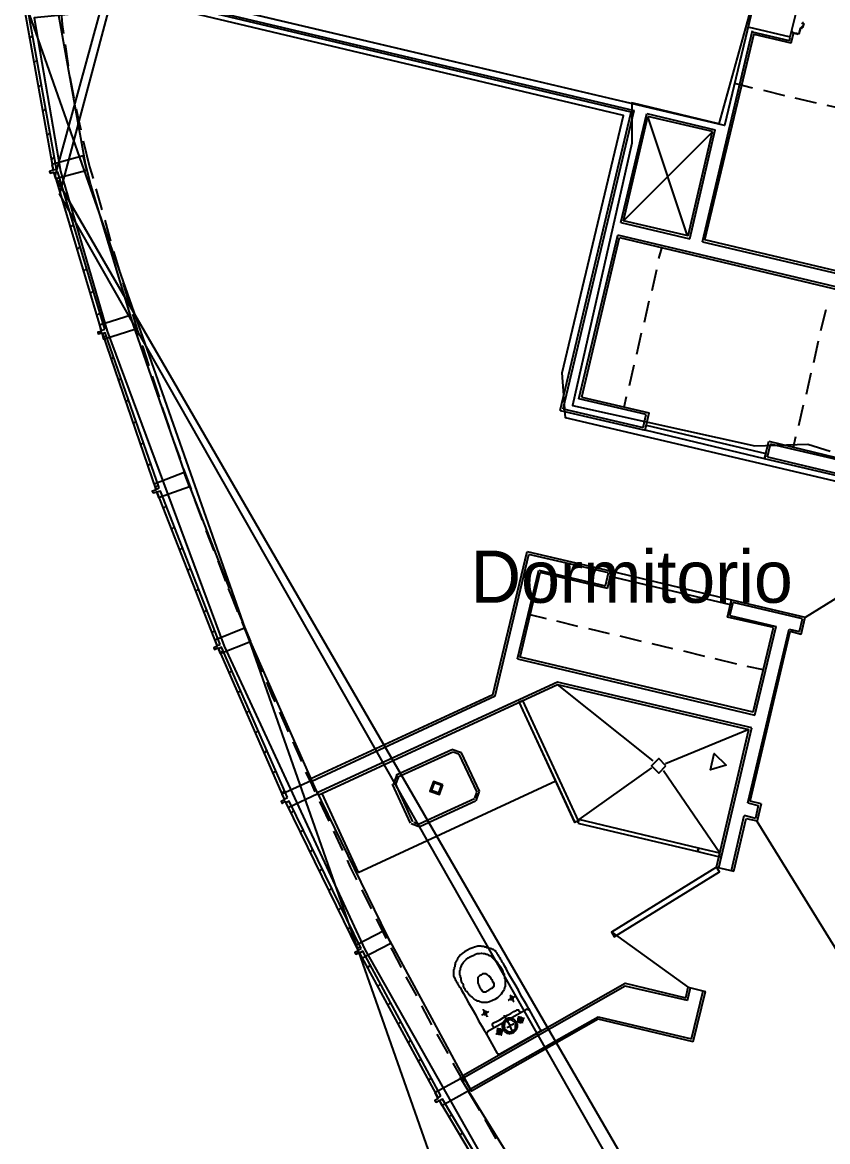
# Model space of a CAD drawing. Header units: feet. Extents: x -84 to 198, y -22 to 181.
# Drawn here: x 13.6 to 32.1, y 35.78 to 61.5 of the extents above; entities that cross this region are included whole.
import ezdxf
from ezdxf.enums import TextEntityAlignment as Align

# ---------------------------------------------------------------- set-up
doc = ezdxf.new("R2010")
doc.units = ezdxf.units.FT
for name, color, linetype in [('A-AREA-COMUN', 252, 'CONTINUOUS'), ('A-AREA-UNIDAD', 30, 'CONTINUOUS'), ('A-LINEA', 7, 'CONTINUOUS'), ('A-LINEA-FINA', 9, 'CONTINUOUS'), ('A-MURO-CONCRETO', 8, 'CONTINUOUS'), ('A-NOMBRE-ESPACIO', 2, 'CONTINUOUS')]:
    doc.layers.add(name, color=color, linetype=linetype)

msp = doc.modelspace()

# ---------------------------------------------------------------- linework, layer by layer
at = {"layer": 'A-AREA-COMUN'}
msp.add_lwpolyline([(32.208, 70.2044), (20.08, 73.0489), (18.16, 64.96), (30.112, 62.1333), (30.368, 61.92), (29.6, 59.1644), (27.6, 59.6444), (27.6, 58.72), (26.24, 52.6933), (30.432, 51.7689), (31.648, 51.8044), (32.16, 51.6444)], dxfattribs=at)
at = {"layer": 'A-AREA-UNIDAD'}
msp.add_lwpolyline([(32.368, 50.9333), (26.08, 52.4089), (26, 53.44), (27.408, 59.36), (16.768, 61.8844), (13.872, 61.6), (14.48, 58.08), (15.552, 54.4), (18.24, 47.1644), (21.472, 40.1956), (24.56, 34.72)], dxfattribs=at)
at = {"layer": 'A-LINEA'}
for p, q in [((21.0013, 82.226), (14.3466, 57.9612)), ((21.0013, 82.226), (14.3466, 57.9612)), ((21.0013, 82.226), (14.4578, 57.5569)), ((13.6029, 62.1415), (28.2487, 20.4037)), ((27.5867, 59.4311), (16.7867, 61.9911)), ((16.8, 62.0444), (27.6533, 59.4711)), ((31.24, 61.1644), (31.4, 61.8044)), ((31.5072, 61.4957), (31.5221, 61.4716)), ((31.5467, 61.4844), (31.52, 61.4844)), ((31.5333, 61.3778), (31.56, 61.4711)), ((31.5467, 61.4711), (31.5467, 61.4711)), ((29.2267, 56.4578), (30.3733, 61.3111)), ((29.28, 56.4978), (30.4133, 61.2444)), ((30.2667, 61.3911), (31.24, 61.1644)), ((31.2267, 61.0711), (30.3733, 61.2711)), ((31.2267, 61.0711), (30.3733, 61.2711)), ((31.2267, 61.0711), (30.3733, 61.2711)), ((31.2667, 61.0178), (30.4133, 61.2178)), ((31.2667, 61.0178), (30.4133, 61.2178)), ((31.2667, 61.0178), (30.4133, 61.2178)), ((31.2667, 61.0178), (31.32, 61.2444)), ((31.2667, 61.0178), (31.32, 61.2444)), ((31.2667, 61.0178), (31.32, 61.2444)), ((31.5046, 61.3772), (31.4805, 61.3624)), ((31.4933, 61.3778), (31.52, 61.3644)), ((31.4933, 61.3644), (31.4933, 61.3644)), ((31.52, 61.3778), (31.52, 61.3778)), ((13.76, 61.1244), (13.84, 61.1911)), ((14.5867, 60.9911), (14.6533, 60.4978)), ((31.2267, 61.0711), (31.24, 61.1511)), ((31.2267, 61.0711), (31.24, 61.1511)), ((31.2267, 61.0711), (31.24, 61.1511)), ((13.8667, 60.5644), (13.9333, 60.6311)), ((14.6933, 60.2444), (14.7867, 59.7644)), ((13.9733, 60.0044), (14.04, 60.0711)), ((29.96, 60.0978), (30.3733, 59.9911)), ((30.6267, 59.9378), (31.1067, 59.8178)), ((31.3467, 59.7644), (31.84, 59.6444)), ((14.0667, 59.4444), (14.1467, 59.5244)), ((25.96, 52.5778), (27.5867, 59.4311)), ((26.0267, 52.6178), (27.6533, 59.4711)), ((32.08, 59.5911), (32.5733, 59.4844)), ((27.3467, 56.8978), (27.9467, 59.4044)), ((27.4133, 56.9378), (27.9733, 59.3378)), ((27.9467, 59.4044), (29.52, 59.0311)), ((29.4533, 58.9911), (27.9733, 59.3378)), ((28.88, 56.5911), (27.9733, 59.3378)), ((14.1733, 58.8978), (14.24, 58.9644)), ((27.4133, 56.9378), (29.4667, 58.9911)), ((28.8933, 56.5911), (29.4533, 58.9911)), ((28.9333, 56.5244), (29.52, 59.0311)), ((14.2667, 58.3378), (14.3467, 58.4044)), ((14.3494, 57.9517), (37.9821, 17.1107)), ((14.3494, 57.9517), (37.9821, 17.1107)), ((14.4, 57.8044), (14.4667, 57.8711)), ((16.1333, 54.6044), (15.1733, 57.7644)), ((15.2933, 57.6711), (15.4267, 57.1911)), ((14.4497, 57.5585), (36.7145, 18.4188)), ((14.5467, 57.2978), (14.6133, 57.3644)), ((14.7067, 56.7911), (14.7733, 56.8444)), ((15.4933, 56.9511), (15.6267, 56.4711)), ((27.3467, 56.8978), (28.9333, 56.5244)), ((28.8933, 56.5911), (27.4133, 56.9378)), ((26.3867, 52.8444), (27.28, 56.6044)), ((42.92, 52.8978), (27.28, 56.6044)), ((14.8533, 56.2711), (14.92, 56.3378)), ((26.4533, 52.8844), (27.32, 56.5511)), ((27.32, 56.5511), (42.8533, 52.8578)), ((29.2267, 56.4578), (57.1333, 49.8444)), ((57.1467, 49.8978), (29.28, 56.4978)), ((28.2267, 56.0711), (28.2933, 56.3111)), ((15, 55.7644), (15.0667, 55.8311)), ((28.0667, 55.3378), (28.1733, 55.8178)), ((15.16, 55.2578), (15.2267, 55.3244)), ((15.9067, 55.5111), (16.0533, 55.0311)), ((27.8933, 54.6044), (28, 55.0978)), ((15.3067, 54.7511), (15.3733, 54.8178)), ((16.1333, 54.7911), (16.28, 54.3111)), ((31.9467, 54.4178), (32.0667, 54.8978)), ((15.4667, 54.2444), (15.5333, 54.3111)), ((27.72, 53.8711), (27.8267, 54.3644)), ((31.7867, 53.6844), (31.8933, 54.1778)), ((15.64, 53.7511), (15.7067, 53.8178)), ((27.5467, 53.1511), (27.6533, 53.6311)), ((15.8, 53.2578), (15.8667, 53.3244)), ((16.5867, 53.3644), (16.7467, 52.8844)), ((31.6133, 52.9511), (31.72, 53.4444)), ((15.9733, 52.7644), (16.04, 52.8311)), ((27.9333, 52.4844), (26.3867, 52.8444)), ((26.4533, 52.8844), (28, 52.5244)), ((27.4267, 52.6578), (27.48, 52.8978)), ((16.8133, 52.6444), (16.9733, 52.1778)), ((25.96, 52.5778), (27.9067, 52.1244)), ((26.0267, 52.6178), (27.8667, 52.1911)), ((27.8667, 52.1911), (27.9333, 52.4844)), ((27.9067, 52.1244), (28, 52.5244)), ((31.44, 52.2311), (31.5467, 52.7111)), ((16.1467, 52.2711), (16.2133, 52.3378)), ((31.32, 51.7378), (31.3733, 51.9778)), ((16.32, 51.7911), (16.3867, 51.8444)), ((17.0533, 51.9378), (17.2267, 51.4711)), ((30.6533, 51.4711), (30.7467, 51.8711)), ((30.72, 51.5111), (30.7867, 51.8044)), ((30.7467, 51.8711), (32.2933, 51.4978)), ((32.3333, 51.4444), (30.7867, 51.8044)), ((36.32, 50.1378), (30.6533, 51.4711)), ((30.72, 51.5111), (36.3733, 50.1644)), ((16.48, 51.2978), (16.5467, 51.3511)), ((17.3067, 51.2311), (17.48, 50.7644)), ((16.6533, 50.8044), (16.72, 50.8711)), ((17.56, 50.5244), (17.7333, 50.0578)), ((16.84, 50.3244), (16.9067, 50.3911)), ((17.0267, 49.8444), (17.0933, 49.9111)), ((34.9931, 49.9281), (31.583, 47.8242)), ((17.8133, 49.8178), (18, 49.3511)), ((17.2133, 49.3644), (17.28, 49.4311)), ((18.0933, 49.1244), (18.2667, 48.6578)), ((24.4133, 46.0444), (25.2, 49.3378)), ((24.4667, 46.0178), (25.24, 49.2711)), ((25.2, 49.3378), (27.1333, 48.8844)), ((27.0667, 48.8444), (25.24, 49.2711)), ((17.4, 48.8978), (17.4667, 48.9511)), ((24.9733, 46.8711), (25.4667, 48.9111)), ((25.4667, 48.9111), (27, 48.5511)), ((27.04, 48.4844), (27.1333, 48.8844)), ((27.04, 48.4844), (25.4933, 48.8578)), ((27, 48.5511), (27.0667, 48.8444)), ((17.5867, 48.4178), (17.6533, 48.4844)), ((18.3333, 48.4844), (18.5333, 48.0044)), ((29.8, 47.8311), (29.8933, 48.2311)), ((29.8533, 47.8711), (29.9333, 48.1644)), ((29.8933, 48.2311), (31.5867, 47.8311)), ((31.52, 47.7911), (29.9333, 48.1644)), ((17.7733, 47.9378), (17.84, 48.0044)), ((18.5333, 48.0044), (18.84, 47.2711)), ((25.64, 47.7911), (25.2667, 47.8844)), ((29.8533, 47.8711), (30.92, 47.6178)), ((18.64, 47.7244), (18.8267, 47.2578)), ((26.36, 47.6178), (25.88, 47.7378)), ((30.8533, 47.5911), (29.8, 47.8311)), ((30.3867, 45.6444), (30.8533, 47.5911)), ((30.4267, 45.5778), (30.92, 47.6178)), ((31.4533, 47.4978), (31.52, 47.7911)), ((31.4933, 47.4311), (31.5867, 47.8311)), ((17.96, 47.4711), (18.0267, 47.5244)), ((27.0933, 47.4444), (26.6133, 47.5644)), ((27.8267, 47.2711), (27.3333, 47.3911)), ((30.2667, 43.5644), (31.2133, 47.5511)), ((30.32, 43.6044), (31.24, 47.4978)), ((31.2133, 47.5511), (31.4533, 47.4978)), ((31.24, 47.4844), (31.24, 47.4978)), ((31.4933, 47.4311), (31.24, 47.4978)), ((28.5467, 47.0978), (28.0667, 47.2178)), ((18.1467, 47.0044), (18.2133, 47.0578)), ((18.92, 47.0311), (19.1067, 46.5644)), ((24.9733, 46.8711), (30.4267, 45.5778)), ((29.28, 46.9244), (28.8, 47.0444)), ((30.0133, 46.7511), (29.52, 46.8711)), ((18.3467, 46.5378), (18.4133, 46.6044)), ((30.6267, 46.6178), (30.2533, 46.6978)), ((25.8933, 46.3378), (20.3733, 43.7911)), ((30.36, 45.2844), (25.8933, 46.3378)), ((18.5467, 46.0844), (18.6133, 46.1378)), ((24.4133, 46.0444), (20.2267, 44.1111)), ((20.4, 43.7378), (25.8933, 46.2844)), ((28.0933, 44.5244), (25.8933, 46.2844)), ((25.8933, 46.2844), (30.2933, 45.2444)), ((20.2533, 44.0578), (24.4667, 46.0178)), ((18.7467, 45.6178), (18.8133, 45.6844)), ((19.5067, 45.6444), (19.7067, 45.1911)), ((25.0933, 45.6978), (26.2933, 43.1111)), ((29.6, 42.0711), (30.36, 45.2844)), ((18.96, 45.1644), (19.0133, 45.2178)), ((30.2933, 45.2444), (28.3733, 44.4578)), ((29.5467, 42.0844), (30.2933, 45.2444)), ((19.16, 44.6978), (19.2133, 44.7644)), ((19.8133, 44.9644), (20.0133, 44.5111)), ((22.1867, 44.2044), (23.4667, 44.7911)), ((23.6912, 44.7079), (23.4699, 44.789)), ((22.2133, 44.1511), (23.4933, 44.7378)), ((23.6307, 44.6798), (23.4979, 44.7285)), ((23.6267, 44.6844), (24.04, 43.8044)), ((23.68, 44.7111), (24.0933, 43.8311)), ((19.36, 44.2444), (19.4267, 44.2978)), ((28.0533, 44.3644), (26.3867, 43.1778)), ((29.6267, 42.4044), (28.3333, 44.2978)), ((21.32, 41.9644), (25.8533, 44.0711)), ((22.52, 43.0978), (22.1067, 43.9911)), ((22.2032, 44.2023), (22.1221, 43.981)), ((22.5733, 43.1244), (22.1733, 44.0178)), ((22.2313, 44.1418), (22.1826, 44.009)), ((19.56, 43.7778), (19.6267, 43.8444)), ((20.48, 43.7778), (21.32, 41.9644)), ((23.9954, 43.6671), (24.0441, 43.7998)), ((24.0235, 43.6066), (24.1045, 43.8279)), ((20.4267, 43.5911), (20.64, 43.1378)), ((23.9867, 43.6578), (22.72, 43.0711)), ((24.0133, 43.6044), (22.7467, 43.0178)), ((30.2667, 43.5644), (30.5067, 43.4978)), ((30.5733, 43.5378), (30.32, 43.6044)), ((30.5067, 43.4978), (30.44, 43.2044)), ((30.5733, 43.5378), (30.48, 43.1511)), ((19.7733, 43.3244), (19.84, 43.3911)), ((29.8933, 42.0044), (30.1867, 43.2711)), ((30.44, 43.2044), (30.1867, 43.2711)), ((22.5355, 43.0877), (22.7568, 43.0066)), ((22.5959, 43.1157), (22.7287, 43.0671)), ((26.4133, 43.1244), (26.4133, 43.1244)), ((29.9467, 41.9911), (30.2267, 43.2044)), ((30.2267, 43.2044), (30.48, 43.1511)), ((30.4763, 43.1442), (32.5802, 39.7341)), ((19.9867, 42.8844), (20.0533, 42.9378)), ((20.7467, 42.9111), (20.96, 42.4711)), ((20.2133, 42.4311), (20.2667, 42.4978)), ((29.5733, 42.3778), (29.5733, 42.3778)), ((20.4267, 41.9911), (20.4933, 42.0444)), ((29.5467, 42.0844), (29.9467, 41.9911)), ((20.64, 41.5378), (20.7067, 41.6044)), ((21.4, 41.5644), (21.6133, 41.1244)), ((20.8667, 41.0978), (20.92, 41.1511)), ((21.7333, 40.8978), (21.96, 40.4444)), ((21.08, 40.6578), (21.1467, 40.7111)), ((27.1424, 40.5894), (28.901, 39.3205)), ((21.2933, 40.2044), (21.36, 40.2711)), ((21.5333, 39.7644), (21.5867, 39.8311)), ((21.76, 39.3378), (21.8267, 39.4044)), ((22.4133, 39.5644), (22.6533, 39.1244)), ((27.4533, 39.3511), (23.7467, 37.2444)), ((28.88, 39.0178), (27.4533, 39.3511)), ((28.84, 39.0844), (28.8933, 39.3244)), ((28.88, 39.0178), (28.9467, 39.3111)), ((28.8933, 39.3244), (29.2933, 39.2311)), ((28.9733, 38.1378), (29.24, 39.2444)), ((29.0133, 38.0711), (29.2933, 39.2311)), ((22, 38.9111), (22.0533, 38.9644)), ((22.7733, 38.8978), (23, 38.4578)), ((23.8933, 36.9911), (26.8267, 38.6444)), ((26.8267, 38.5911), (23.92, 36.9378)), ((25.2, 38.8178), (24.28, 38.2978)), ((25.2606, 38.7941), (25.197, 38.8117)), ((25.4933, 38.3644), (25.2533, 38.8044)), ((26.8267, 38.6444), (28.9733, 38.1378)), ((29.0133, 38.0711), (26.8267, 38.5911)), ((22.2267, 38.4711), (22.2933, 38.5378)), ((25.4964, 38.3039), (25.5139, 38.3675)), ((22.4667, 38.0444), (22.52, 38.1111)), ((23.12, 38.2444), (23.3733, 37.8044)), ((24.277, 38.2917), (24.2594, 38.2281)), ((24.2667, 38.2444), (24.5067, 37.8044)), ((24.5733, 37.7911), (25.48, 38.3111)), ((22.6933, 37.6178), (22.76, 37.6711)), ((23.4933, 37.5778), (23.7333, 37.1511)), ((24.5127, 37.8014), (24.5764, 37.7839)), ((22.9333, 37.1778), (22.9867, 37.2444)), ((23.8533, 36.9244), (24.1067, 36.4978)), ((23.4, 36.3378), (23.4667, 36.4044)), ((24.2267, 36.2844), (24.48, 35.8444)), ((23.6533, 35.9244), (23.72, 35.9778))]:
    msp.add_line(p, q, dxfattribs=at)
for points in [[(32.8, 72.0978), (32.3467, 70.1511), (20.12, 73.0444), (18.2, 64.9378), (30.4267, 62.0444), (29.7333, 59.1244), (14.9067, 62.6311)], [(15.1733, 57.7644), (15.0533, 58.2444), (14.3867, 61.9511), (14.2933, 65.6844)], [(14.3867, 58.1244), (13.72, 61.8444), (13.64, 61.8311), (14.3067, 58.1111), (14.3867, 58.1244)], [(14.4933, 61.7378), (14.52, 61.4444), (14.5467, 61.2444)], [(31.52, 61.4711), (31.5467, 61.4711), (31.52, 61.3778), (31.4933, 61.3911)], [(31.4667, 61.3644), (31.44, 61.2311), (31.2933, 61.2578), (31.2933, 61.2844), (31.28, 61.2711)], [(31.4267, 61.2178), (31.2933, 61.2578), (31.2933, 61.2578)], [(31.48, 61.3644), (31.44, 61.2311), (31.44, 61.2311)], [(14.84, 59.5111), (14.8933, 59.2578), (14.9467, 59.0311)], [(15, 58.7778), (15.1467, 58.1778), (15.2267, 57.9111)], [(14.28, 58.2311), (14.3067, 58.0978), (14.2267, 58.0711), (14.24, 58.0311), (14.32, 58.0578), (14.36, 57.9111), (15.08, 58.0978), (15, 58.4311), (14.28, 58.2311)], [(15.4933, 54.4444), (14.4133, 58.0578), (14.3333, 58.0311), (15.4133, 54.4178), (15.4933, 54.4444)], [(15.6933, 56.2311), (15.7333, 56.1111), (15.84, 55.7511)], [(15.3733, 54.5378), (15.4133, 54.3911), (15.3333, 54.3778), (15.3467, 54.3378), (15.4267, 54.3644), (15.4667, 54.2178), (16.1867, 54.4444), (16.08, 54.7644), (15.3733, 54.5378)], [(18.36, 48.4844), (17.3867, 50.9911), (16.1333, 54.6044)], [(16.7467, 50.8044), (15.5067, 54.3644), (15.44, 54.3378), (16.6667, 50.7644), (16.7467, 50.8044)], [(16.3467, 54.0711), (16.36, 54.0578), (16.5067, 53.6044)], [(27.9333, 52.2444), (30.68, 51.5911), (30.6533, 51.4711), (27.9067, 52.1244), (27.9333, 52.2444)], [(16.6267, 50.8844), (16.6667, 50.7511), (16.5867, 50.7244), (16.6133, 50.6844), (16.68, 50.7111), (16.7333, 50.5778), (17.44, 50.8311), (17.32, 51.1511), (16.6267, 50.8844)], [(18.1467, 47.2044), (16.7733, 50.7244), (16.6933, 50.6978), (18.0667, 47.1778), (18.1467, 47.2044)], [(27.1333, 48.8844), (29.8933, 48.2311), (29.8667, 48.1111), (27.1067, 48.7644), (27.1333, 48.8844)], [(30.3867, 45.6444), (25.04, 46.9111), (25.4933, 48.8578)], [(18.36, 48.4178), (18.5333, 47.9778), (18.5333, 47.9511)], [(18.0267, 47.2978), (18.08, 47.1644), (18, 47.1244), (18.0133, 47.0844), (18.0933, 47.1244), (18.1467, 46.9911), (18.84, 47.2711), (18.7067, 47.5778), (18.0267, 47.2978)], [(19.6933, 43.6844), (18.1733, 47.1378), (18.1067, 47.0978), (19.6133, 43.6444), (19.6933, 43.6844)], [(23.72, 37.2978), (22, 40.4844), (20.32, 43.9244), (18.84, 47.2711)], [(19.2133, 46.3378), (19.3467, 45.9911), (19.4, 45.8844)], [(25.0933, 45.9111), (26.3733, 43.1511), (26.2933, 43.1111), (25.0133, 45.8844), (25.0933, 45.9111)], [(25.0667, 45.8578), (25.0667, 45.8578), (25.0667, 45.8578)], [(28.3867, 44.4111), (28.22, 44.5778), (28.0533, 44.4111), (28.22, 44.2444), (28.3867, 44.4111)], [(20.1067, 44.2711), (20.2267, 44.0311), (20.32, 43.8178)], [(19.56, 43.7644), (19.6267, 43.6311), (19.5467, 43.5911), (19.5733, 43.5511), (19.64, 43.5911), (19.7067, 43.4578), (20.3867, 43.7778), (20.24, 44.0711), (19.56, 43.7644)], [(23.2645, 43.9746), (23.0432, 44.0556), (22.9621, 43.8343), (23.1834, 43.7532), (23.2645, 43.9746)], [(23.2282, 43.9577), (23.06, 44.0194), (22.9984, 43.8512), (23.1666, 43.7895), (23.2282, 43.9577)], [(21.3867, 40.2178), (19.7333, 43.6044), (19.6533, 43.5644), (21.3067, 40.1778), (21.3867, 40.2178)], [(26.32, 43.1644), (26.32, 43.1644), (26.32, 43.1644)], [(26.36, 43.0978), (29.12, 42.4444), (29.1333, 42.5244), (26.3867, 43.1778), (26.36, 43.0978)], [(29.08, 42.4978), (29.08, 42.4978), (29.08, 42.4978)], [(29.6267, 42.4044), (29.1333, 42.5244), (29.12, 42.4444), (29.6133, 42.3244), (29.6267, 42.4044)], [(29.1733, 42.4711), (29.1733, 42.4711), (29.1733, 42.4711)], [(21.0667, 42.2444), (21.1333, 42.0844), (21.28, 41.7911)], [(29.5467, 42.0844), (27.1333, 40.5911), (27.2, 40.4844), (29.6133, 41.9778), (29.5467, 42.0844)], [(21.2533, 40.2844), (21.32, 40.1644), (21.24, 40.1244), (21.2667, 40.0844), (21.3333, 40.1244), (21.4, 39.9911), (22.0667, 40.3378), (21.92, 40.6311), (21.2533, 40.2844)], [(23.2133, 36.8311), (21.4267, 40.1511), (21.3467, 40.1111), (23.1467, 36.7911), (23.2133, 36.8311)], [(22.0667, 40.2311), (22.1067, 40.1644), (22.3067, 39.7778)], [(25.2533, 38.8044), (25.24, 38.8311), (25.2, 38.8978), (25.1467, 38.9911), (25.0667, 39.1111), (25, 39.2578), (24.92, 39.3911), (24.84, 39.5244), (24.7733, 39.6444), (24.72, 39.7378), (24.68, 39.8178), (24.6533, 39.8711), (24.6267, 39.8978), (24.6133, 39.9244), (24.6, 39.9511), (24.5867, 39.9644), (24.5867, 39.9778), (24.5867, 39.9911), (24.5733, 39.9911), (24.5733, 40.0044), (24.56, 40.0178), (24.5467, 40.0311), (24.5467, 40.0444), (24.5333, 40.0578), (24.5333, 40.0711), (24.52, 40.0844), (24.5067, 40.0978), (24.5067, 40.1111), (24.4933, 40.1244), (24.48, 40.1378), (24.48, 40.1511), (24.4667, 40.1644), (24.4533, 40.1644), (24.44, 40.1778), (24.4267, 40.1911), (24.4, 40.1911), (24.3867, 40.2044), (24.3733, 40.2044), (24.3467, 40.2178), (24.3333, 40.2178), (24.32, 40.2311), (24.2933, 40.2311), (24.28, 40.2311), (24.2533, 40.2444), (24.2267, 40.2444), (24.2133, 40.2578), (24.1867, 40.2578), (24.16, 40.2578), (24.1333, 40.2711), (24.1067, 40.2711), (24.0667, 40.2711), (24.04, 40.2578), (23.9867, 40.2444), (23.9467, 40.2311), (23.88, 40.2044), (23.8267, 40.1778), (23.76, 40.1378), (23.7067, 40.0978), (23.6667, 40.0711), (23.64, 40.0311), (23.6133, 40.0044), (23.6, 39.9778), (23.5867, 39.9511), (23.5733, 39.9244), (23.56, 39.8978), (23.5467, 39.8844), (23.5467, 39.8578), (23.5333, 39.8311), (23.5333, 39.8178), (23.5333, 39.7911), (23.52, 39.7778), (23.52, 39.7644), (23.52, 39.7378), (23.5067, 39.7244), (23.5067, 39.6978), (23.5067, 39.6844), (23.5067, 39.6711), (23.5067, 39.6444), (23.5067, 39.6311), (23.5067, 39.6178), (23.5067, 39.6044), (23.5067, 39.5911), (23.52, 39.5644), (23.52, 39.5511), (23.5333, 39.5378), (23.5333, 39.5244), (23.5467, 39.5111), (23.5467, 39.4978), (23.56, 39.4844), (23.56, 39.4711), (23.5733, 39.4578), (23.5733, 39.4444), (23.5867, 39.4311), (23.6, 39.4178), (23.6, 39.4044), (23.6133, 39.3911), (23.6267, 39.3644), (23.64, 39.3378), (23.6667, 39.3111), (23.6933, 39.2578), (23.7333, 39.1778), (23.7867, 39.0844), (23.8533, 38.9644), (23.9333, 38.8311), (24.0133, 38.6978), (24.08, 38.5511), (24.16, 38.4311), (24.2133, 38.3378), (24.2533, 38.2711), (24.2667, 38.2444)], [(24.4533, 39.0444), (24.4, 39.0178), (24.3333, 38.9911), (24.28, 38.9778), (24.24, 38.9778), (24.1867, 38.9778), (24.16, 38.9778), (24.12, 38.9911), (24.0933, 39.0044), (24.0533, 39.0044), (24.04, 39.0178), (24.0133, 39.0311), (24, 39.0444), (23.9733, 39.0578), (23.96, 39.0711), (23.9467, 39.0844), (23.9333, 39.0978), (23.9067, 39.1111), (23.8933, 39.1244), (23.88, 39.1378), (23.8667, 39.1511), (23.8533, 39.1778), (23.84, 39.1911), (23.8267, 39.2044), (23.8133, 39.2311), (23.7867, 39.2444), (23.7733, 39.2711), (23.76, 39.2978), (23.7467, 39.3244), (23.7333, 39.3511), (23.7333, 39.3778), (23.72, 39.4044), (23.7067, 39.4178), (23.6933, 39.4444), (23.6933, 39.4711), (23.68, 39.4844), (23.68, 39.5111), (23.68, 39.5244), (23.6667, 39.5511), (23.6667, 39.5644), (23.6667, 39.5911), (23.6533, 39.6044), (23.6533, 39.6178), (23.6533, 39.6444), (23.6533, 39.6578), (23.6533, 39.6844), (23.6533, 39.7111), (23.6667, 39.7244), (23.6667, 39.7644), (23.68, 39.7911), (23.6933, 39.8178), (23.7067, 39.8578), (23.7333, 39.8978), (23.76, 39.9244), (23.8, 39.9644), (23.84, 40.0044), (23.8933, 40.0311), (23.96, 40.0578), (24.0133, 40.0844), (24.0533, 40.0978), (24.1067, 40.0978), (24.1467, 40.1111), (24.1867, 40.0978), (24.2267, 40.0978), (24.2533, 40.0844), (24.28, 40.0844), (24.3067, 40.0711), (24.32, 40.0578), (24.3467, 40.0578), (24.36, 40.0444), (24.3733, 40.0311), (24.3867, 40.0178), (24.4, 40.0044), (24.4133, 39.9911), (24.4267, 39.9778), (24.44, 39.9644), (24.4533, 39.9511), (24.48, 39.9378), (24.4933, 39.9244), (24.5067, 39.8978), (24.52, 39.8844), (24.5333, 39.8578), (24.5467, 39.8444), (24.5733, 39.8178), (24.5867, 39.7911), (24.6, 39.7644), (24.6133, 39.7511), (24.6267, 39.7244), (24.64, 39.6978), (24.64, 39.6711), (24.6533, 39.6578), (24.6667, 39.6311), (24.6667, 39.6044), (24.6667, 39.5911), (24.68, 39.5644), (24.68, 39.5511), (24.68, 39.5244), (24.6933, 39.5111), (24.6933, 39.4844), (24.6933, 39.4711), (24.6933, 39.4444), (24.6933, 39.4178), (24.6933, 39.3911), (24.6933, 39.3644), (24.6933, 39.3378), (24.68, 39.3111), (24.6667, 39.2711), (24.6533, 39.2444), (24.6267, 39.2044), (24.6, 39.1644), (24.56, 39.1244), (24.52, 39.0844), (24.4533, 39.0444)], [(24.4133, 39.3244), (24.4267, 39.3244), (24.4267, 39.3378), (24.4267, 39.3511), (24.44, 39.3511), (24.44, 39.3644), (24.44, 39.3778), (24.44, 39.3911), (24.44, 39.4044), (24.44, 39.4178), (24.4267, 39.4178), (24.4267, 39.4311), (24.4267, 39.4444), (24.4133, 39.4444), (24.4133, 39.4578), (24.4, 39.4711), (24.4, 39.4844), (24.3867, 39.4978), (24.3733, 39.5111), (24.3733, 39.5244), (24.36, 39.5378), (24.36, 39.5511), (24.3467, 39.5511), (24.3467, 39.5644), (24.3333, 39.5644), (24.3333, 39.5778), (24.32, 39.5778), (24.3067, 39.5911), (24.2933, 39.6044), (24.28, 39.6178), (24.2667, 39.6178), (24.2533, 39.6311), (24.24, 39.6311), (24.2267, 39.6311), (24.2, 39.6311), (24.1733, 39.6311), (24.1333, 39.6044), (24.1067, 39.5911), (24.0933, 39.5778), (24.0667, 39.5511), (24.0667, 39.5378), (24.0667, 39.5244), (24.0667, 39.5111), (24.0667, 39.4978), (24.0667, 39.4844), (24.0667, 39.4711), (24.0667, 39.4578), (24.0667, 39.4444), (24.0667, 39.4311), (24.0667, 39.4178), (24.08, 39.4044), (24.08, 39.3911), (24.08, 39.3778), (24.0933, 39.3644), (24.0933, 39.3511), (24.1067, 39.3378), (24.1067, 39.3244), (24.12, 39.3111), (24.12, 39.2978), (24.1333, 39.2844), (24.1467, 39.2711), (24.1467, 39.2578), (24.16, 39.2578), (24.16, 39.2444), (24.1733, 39.2311), (24.1867, 39.2311), (24.1867, 39.2178), (24.2, 39.2178), (24.2133, 39.2178), (24.2267, 39.2178), (24.24, 39.2178), (24.2667, 39.2311), (24.28, 39.2444), (24.32, 39.2578), (24.3467, 39.2844), (24.3733, 39.2978), (24.4, 39.3111), (24.4133, 39.3244)], [(23.72, 37.2978), (23.92, 36.9378), (23.72, 37.2978), (27.4533, 39.4178), (28.84, 39.0844)], [(24.76, 39.0311), (24.7733, 39.0311), (24.7867, 39.0444), (24.8133, 39.0578), (24.84, 39.0711), (24.8667, 39.0844), (24.88, 39.0978), (24.9067, 39.1111), (24.92, 39.1111), (24.9333, 39.1244)], [(24.8, 39.1511), (24.8133, 39.1378), (24.8133, 39.1111), (24.84, 39.0844), (24.8533, 39.0578), (24.8667, 39.0311), (24.88, 39.0178), (24.88, 39.0044), (24.8933, 38.9911)], [(24.8267, 39.0978), (24.8133, 39.0978), (24.8133, 39.0844), (24.8133, 39.0711), (24.8133, 39.0578), (24.8133, 39.0444), (24.8267, 39.0444), (24.84, 39.0444), (24.8533, 39.0444), (24.8667, 39.0444), (24.8667, 39.0578), (24.88, 39.0578), (24.88, 39.0711), (24.88, 39.0844), (24.8667, 39.0978), (24.8533, 39.1111), (24.84, 39.1111), (24.8267, 39.1111), (24.8267, 39.0978)], [(24.16, 38.6844), (24.1733, 38.6978), (24.2, 38.7111), (24.2267, 38.7244), (24.2533, 38.7378), (24.28, 38.7511), (24.3067, 38.7644), (24.32, 38.7778)], [(24.1867, 38.8178), (24.1867, 38.8044), (24.2, 38.7911), (24.2133, 38.7644), (24.2267, 38.7511), (24.24, 38.7244), (24.2533, 38.6978), (24.2667, 38.6711), (24.28, 38.6578), (24.28, 38.6444)], [(24.2133, 38.7644), (24.2133, 38.7511), (24.2, 38.7511), (24.2, 38.7378), (24.2, 38.7244), (24.2, 38.7111), (24.2133, 38.7111), (24.2133, 38.6978), (24.2267, 38.6978), (24.24, 38.6978), (24.2533, 38.6978), (24.2667, 38.7111), (24.2667, 38.7244), (24.2667, 38.7378), (24.2667, 38.7511), (24.2533, 38.7511), (24.2533, 38.7644), (24.24, 38.7644), (24.2267, 38.7644), (24.2133, 38.7644)], [(24.44, 38.3911), (24.4267, 38.4044), (24.4267, 38.4178), (24.4133, 38.4311), (24.4133, 38.4444), (24.4, 38.4444), (24.4, 38.4578), (24.4, 38.4711), (24.4, 38.4844), (24.4133, 38.4844), (24.4133, 38.4978), (24.44, 38.5111), (24.4933, 38.5378), (24.5733, 38.5778), (24.6533, 38.6311), (24.7467, 38.6844), (24.8267, 38.7244), (24.8933, 38.7644), (24.9467, 38.7911), (24.96, 38.8044), (24.9733, 38.8044), (24.9867, 38.8044), (25, 38.8044), (25, 38.7911), (25.0133, 38.7778), (25.0133, 38.7644), (25.0267, 38.7644), (25.0267, 38.7511), (25.0267, 38.7378), (25.04, 38.7378), (25.04, 38.7244)], [(24.7067, 38.5911), (24.6933, 38.5778), (24.6667, 38.5511), (24.6533, 38.5244), (24.64, 38.4978), (24.6267, 38.4711), (24.6267, 38.4444), (24.6267, 38.4178), (24.64, 38.3778), (24.6533, 38.3511), (24.6667, 38.3244), (24.68, 38.3111), (24.7067, 38.2844), (24.7333, 38.2711), (24.7733, 38.2711), (24.8, 38.2578), (24.8267, 38.2711), (24.8533, 38.2711), (24.88, 38.2844), (24.9067, 38.3111), (24.9333, 38.3244), (24.9467, 38.3511), (24.96, 38.3778), (24.9733, 38.4044), (24.9733, 38.4311), (24.9733, 38.4711), (24.96, 38.4978), (24.9467, 38.5244), (24.9333, 38.5511), (24.9067, 38.5778), (24.8933, 38.5911), (24.8667, 38.6044), (24.8267, 38.6178), (24.8, 38.6178), (24.7733, 38.6178), (24.7467, 38.6044), (24.7067, 38.5911)], [(24.6667, 38.6844), (24.6667, 38.6711), (24.6933, 38.6311), (24.72, 38.5778), (24.76, 38.5111), (24.8, 38.4444), (24.8267, 38.3778), (24.8667, 38.3244), (24.88, 38.2844), (24.8933, 38.2711)], [(24.9333, 38.5111), (24.9467, 38.5244), (24.9733, 38.5378), (25.0133, 38.5511), (25.04, 38.5778), (25.08, 38.5911), (25.1067, 38.6044), (25.12, 38.6178), (25.1333, 38.6178)], [(25.0133, 38.6311), (25, 38.6178), (24.9867, 38.6044), (24.9867, 38.5911), (24.9867, 38.5778), (24.9867, 38.5644), (24.9867, 38.5511), (25, 38.5378), (25, 38.5244), (25.0133, 38.5244), (25.0267, 38.5244), (25.0267, 38.5111), (25.04, 38.5111), (25.0533, 38.5111), (25.0667, 38.5244), (25.08, 38.5244), (25.0933, 38.5378), (25.0933, 38.5511), (25.1067, 38.5644), (25.1067, 38.5778), (25.1067, 38.5911), (25.0933, 38.5911), (25.0933, 38.6044), (25.0933, 38.6178), (25.08, 38.6178), (25.0667, 38.6311), (25.0533, 38.6311), (25.04, 38.6311), (25.0267, 38.6311), (25.0133, 38.6311)], [(25, 38.6578), (25, 38.6444), (25.0133, 38.6178), (25.0267, 38.5911), (25.0533, 38.5644), (25.0667, 38.5378), (25.08, 38.5111), (25.08, 38.4978)], [(25.0267, 38.6044), (25.0133, 38.5911), (25.0133, 38.5778), (25.0133, 38.5644), (25.0133, 38.5511), (25.0267, 38.5511), (25.04, 38.5511), (25.0533, 38.5511), (25.0667, 38.5511), (25.0667, 38.5644), (25.0667, 38.5778), (25.0667, 38.5911), (25.0667, 38.6044), (25.0533, 38.6044), (25.04, 38.6044), (25.0267, 38.6044)], [(24.48, 38.2578), (24.4933, 38.2578), (24.5067, 38.2711), (24.5333, 38.2844), (24.5733, 38.3111), (24.6, 38.3244), (24.64, 38.3378), (24.6667, 38.3644), (24.68, 38.3644), (24.68, 38.3778)], [(24.5333, 38.3511), (24.52, 38.3511), (24.52, 38.3378), (24.5067, 38.3378), (24.5067, 38.3244), (24.5067, 38.3111), (24.5067, 38.2978), (24.5067, 38.2844), (24.5067, 38.2711), (24.52, 38.2711), (24.52, 38.2578), (24.5333, 38.2578), (24.5467, 38.2444), (24.56, 38.2444), (24.5733, 38.2444), (24.5867, 38.2444), (24.5867, 38.2578), (24.6, 38.2578), (24.6133, 38.2711), (24.6133, 38.2844), (24.6267, 38.2978), (24.6267, 38.3111), (24.6133, 38.3244), (24.6133, 38.3378), (24.6, 38.3511), (24.5867, 38.3644), (24.5733, 38.3644), (24.56, 38.3644), (24.5467, 38.3644), (24.5333, 38.3511)], [(24.52, 38.3911), (24.52, 38.3778), (24.5333, 38.3644), (24.5333, 38.3511), (24.56, 38.3244), (24.5733, 38.2978), (24.5867, 38.2711), (24.6, 38.2444), (24.6, 38.2311), (24.6133, 38.2311)], [(24.5467, 38.3378), (24.5467, 38.3244), (24.5333, 38.3244), (24.5333, 38.3111), (24.5333, 38.2978), (24.5333, 38.2844), (24.5467, 38.2844), (24.5467, 38.2711), (24.56, 38.2711), (24.5733, 38.2711), (24.5867, 38.2844), (24.5867, 38.2978), (24.6, 38.2978), (24.6, 38.3111), (24.5867, 38.3111), (24.5867, 38.3244), (24.5733, 38.3378), (24.56, 38.3378), (24.5467, 38.3378)], [(24.7333, 38.5511), (24.72, 38.5378), (24.6933, 38.5244), (24.68, 38.5111), (24.68, 38.4844), (24.6667, 38.4578), (24.6667, 38.4444), (24.6667, 38.4178), (24.68, 38.3911), (24.68, 38.3778), (24.6933, 38.3511), (24.72, 38.3378), (24.7333, 38.3244), (24.76, 38.3111), (24.7733, 38.3111), (24.8, 38.2978), (24.8267, 38.3111), (24.84, 38.3111), (24.8667, 38.3244), (24.8933, 38.3378), (24.9067, 38.3511), (24.92, 38.3644), (24.9333, 38.3911), (24.9333, 38.4178), (24.9333, 38.4311), (24.9333, 38.4578), (24.9333, 38.4844), (24.92, 38.5111), (24.9067, 38.5244), (24.8933, 38.5378), (24.8667, 38.5511), (24.8533, 38.5644), (24.8267, 38.5778), (24.8, 38.5778), (24.7867, 38.5778), (24.76, 38.5644), (24.7333, 38.5511)], [(24.7333, 38.4044), (24.7467, 38.4044), (24.7733, 38.4178), (24.8, 38.4311), (24.8267, 38.4578), (24.8533, 38.4711), (24.8667, 38.4711), (24.88, 38.4844), (24.8933, 38.4844)], [(23.08, 36.8978), (23.1467, 36.7644), (23.08, 36.7244), (23.1067, 36.6844), (23.1733, 36.7244), (23.24, 36.6044), (23.8933, 36.9778), (23.7333, 37.2578), (23.08, 36.8978)], [(23.6533, 37.2578), (25.1467, 34.8444), (25.36, 34.4844)], [(25.1867, 33.5111), (23.2533, 36.7511), (23.1867, 36.7111), (25.1067, 33.4711), (25.1867, 33.5111)]]:
    msp.add_lwpolyline(points, dxfattribs=at)
at = {"layer": 'A-LINEA-FINA'}
msp.add_lwpolyline([(29.4133, 44.3244), (29.4933, 44.6978), (29.7733, 44.4311), (29.4133, 44.3244), (29.4133, 44.3244)], dxfattribs=at)
at = {"layer": 'A-MURO-CONCRETO'}
msp.add_lwpolyline([(17.3867, 62.0444), (30.4267, 62.0444), (29.7333, 59.1244), (17.3867, 62.0444), (17.3867, 62.0444)], dxfattribs=at)

# ---------------------------------------------------------------- texts
at = {"layer": 'A-NOMBRE-ESPACIO'}
msp.add_text('Dormitorio', height=1.2, dxfattribs=at).set_placement((27.6, 48.16), align=Align.CENTER)

doc.saveas('drawing.dxf')
